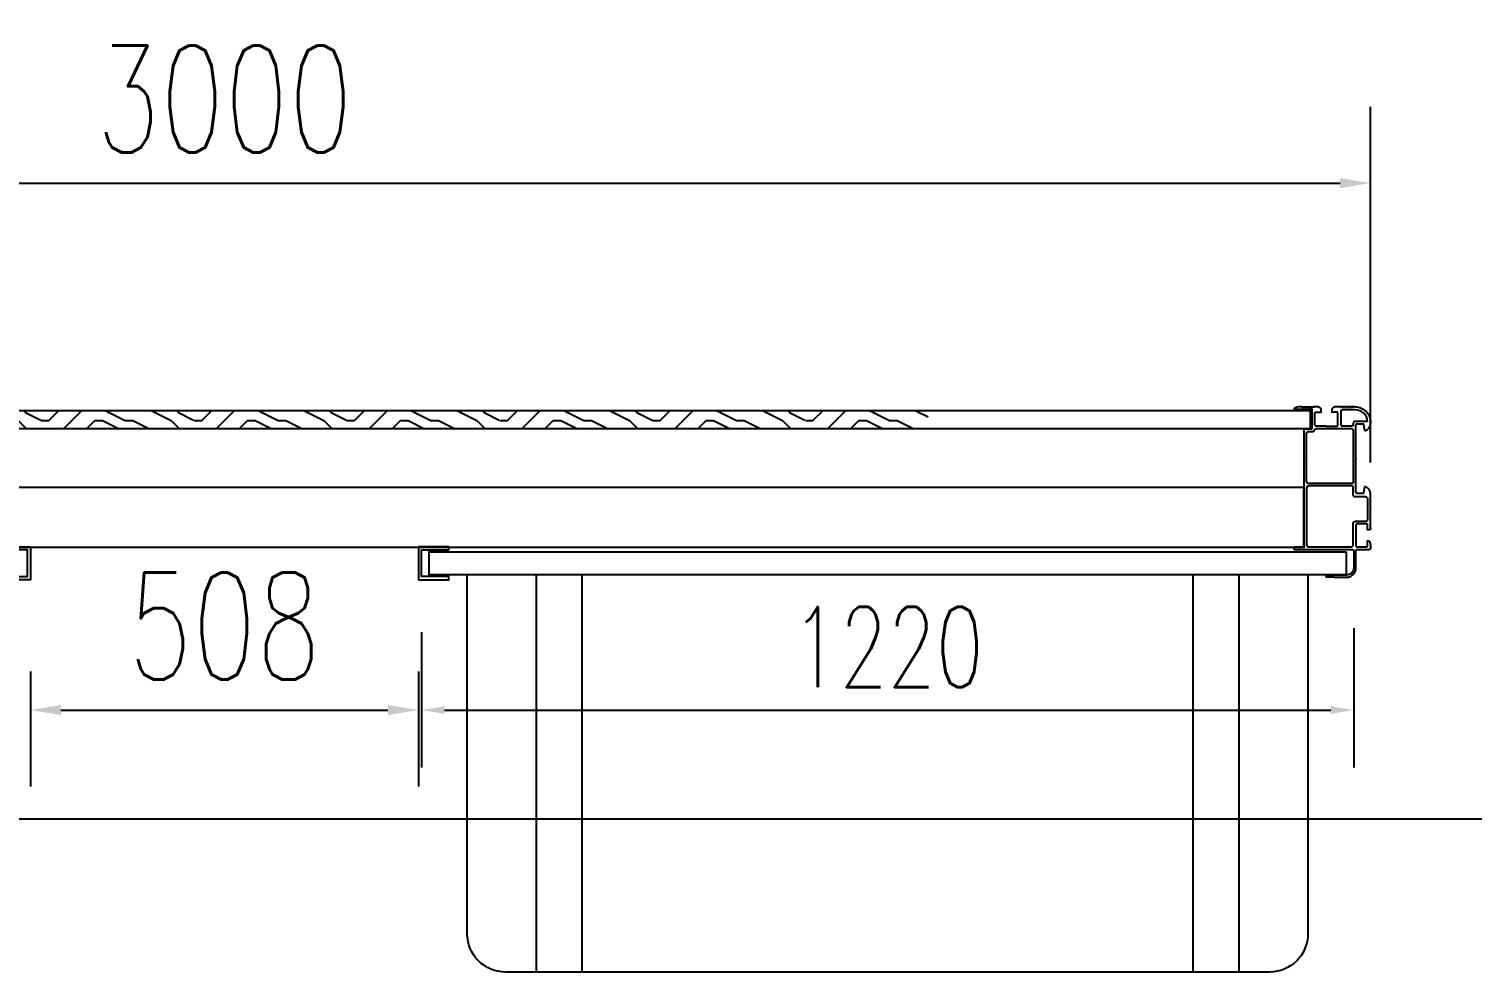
# Model space of a CAD drawing. Header units: millimetres. Extents: x -1905078 to 890385, y 1304549 to 3975677.
# Drawn here: x -624621 to -622732, y 1476008 to 1477242 of the extents above; entities that cross this region are included whole.
import ezdxf

# ---------------------------------------------------------------- set-up
doc = ezdxf.new("R2010")
doc.units = ezdxf.units.MM
doc.header["$LTSCALE"] = 1000
doc.layers.get('0').update_dxf_attribs({"linetype": 'CONTINUOUS'})
doc.layers.get('DEFPOINTS').update_dxf_attribs({"linetype": 'CONTINUOUS'})
for name, color, linetype in [('W-STEEL_FRAME钢架', 3, 'CONTINUOUS'), ('W-WOOD_FLOOR木地板', 30, 'CONTINUOUS'), ('景-通用-文字', 7, 'CONTINUOUS'), ('浮箱U槽', 5, 'CONTINUOUS')]:
    doc.layers.add(name, color=color, linetype=linetype)
doc.styles.add('STANDARD_T3', font='simplex.shx', dxfattribs={"width": 0.7, "bigfont": 'gbcbig.shx'})
doc.dimstyles.new('W&&30', dxfattribs={"dimtxt": 105, "dimasz": 30, "dimexe": 75, "dimexo": 90, "dimgap": 30, "dimtad": 1, "dimdec": 0, "dimzin": 0, "dimdsep": 46, "dimtxsty": 'STANDARD_T3', "dimcen": 0.09, "dimclrd": 1, "dimclre": 1, "dimclrt": 7, "dimazin": 2, "dimtfac": 1, "dimtdec": 0, "dimtix": 1, "dimtmove": 2, "dimatfit": 3, "dimfxl": 100, "dimtolj": 1, "dimtzin": 0, "dimarcsym": 0})
doc.dimstyles.new('W&&40', dxfattribs={"dimtxt": 140, "dimasz": 40, "dimexe": 100, "dimexo": 120, "dimgap": 40, "dimtad": 1, "dimdec": 0, "dimzin": 0, "dimdsep": 46, "dimtxsty": 'STANDARD_T3', "dimcen": 0.09, "dimclrd": 1, "dimclre": 1, "dimclrt": 7, "dimazin": 2, "dimtfac": 1, "dimtdec": 0, "dimtix": 1, "dimtmove": 2, "dimatfit": 3, "dimfxl": 100, "dimtolj": 1, "dimtzin": 0, "dimarcsym": 0})

# ---------------------------------------------------------------- blocks, each defined once
blk = doc.blocks.new('0102')
at = {"color": 5, "lineweight": -3}
for p, q in [((-1521474.8, 1202748.6), (-1521474.8, 1203268.6)), ((-1521414.8, 1202748.6), (-1521414.8, 1203268.6)), ((-1520614.8, 1203268.6), (-1520614.8, 1202748.6)), ((-1520554.8, 1203268.6), (-1520554.8, 1202748.6))]:
    blk.add_line(p, q, dxfattribs=at)
at = {"color": 5}
blk.add_lwpolyline([(-1521614.8, 1203298.6), (-1521614.8, 1203268.6), (-1521564.8, 1203268.6), (-1520464.8, 1203268.5), (-1520414.8, 1203268.6), (-1520414.8, 1203298.6)], close=True, dxfattribs=at)
at = {"color": 5, "lineweight": -3}
blk.add_lwpolyline([(-1521564.8, 1203268.6), (-1521564.8, 1202798.6, 0.414214), (-1521514.8, 1202748.6), (-1520514.8, 1202748.6, 0.414214), (-1520464.8, 1202798.6), (-1520464.8, 1203268.6)], format="xyb", dxfattribs=at)
blk = doc.blocks.new('*D477')
at = {"layer": 'DEFPOINTS', "color": 0, "transparency": 16777216}
for p in [(-624107.4, 1476542.7), (-622887.4, 1476547.6), (-622887.4, 1476350.6)]:
    blk.add_point(p, dxfattribs=at)
at = {"layer": 'W-STEEL_FRAME钢架', "color": 1, "lineweight": -2, "transparency": 16777216}
for p, q in [((-622887.4, 1476457.6), (-622887.4, 1476275.6)), ((-624107.4, 1476452.7), (-624107.4, 1476275.6)), ((-624077.4, 1476350.6), (-622917.4, 1476350.6))]:
    blk.add_line(p, q, dxfattribs=at)
at = {"layer": 'W-STEEL_FRAME钢架', "color": 1, "transparency": 16777216}
for points in [[(-624077.4, 1476355.6), (-624077.4, 1476345.6), (-624107.4, 1476350.6)], [(-622917.4, 1476355.6), (-622917.4, 1476345.6), (-622887.4, 1476350.6)]]:
    blk.add_solid(points, dxfattribs=at)
at = {"layer": 'W-STEEL_FRAME钢架', "color": 7, "transparency": 16777216, "insert": (-623497.4, 1476433.1), "char_height": 105, "attachment_point": 5, "style": 'STANDARD_T3'}
blk.add_mtext('\\A1;1220', dxfattribs=at)
blk = doc.blocks.new('*D474')
at = {"layer": 'DEFPOINTS', "color": 0, "transparency": 16777216}
for p in [(-622865.3, 1477040.3), (-625865.3, 1476562.6), (-622865.3, 1476554.4)]:
    blk.add_point(p, dxfattribs=at)
at = {"layer": 'W-WOOD_FLOOR木地板', "color": 1, "lineweight": -2, "transparency": 16777216}
for p, q in [((-625865.3, 1476682.6), (-625865.3, 1477140.3)), ((-622865.3, 1476674.4), (-622865.3, 1477140.3)), ((-625825.3, 1477040.3), (-622905.3, 1477040.3))]:
    blk.add_line(p, q, dxfattribs=at)
at = {"layer": 'W-WOOD_FLOOR木地板', "color": 1, "transparency": 16777216}
for points in [[(-625825.3, 1477046.9), (-625825.3, 1477033.6), (-625865.3, 1477040.3)], [(-622905.3, 1477046.9), (-622905.3, 1477033.6), (-622865.3, 1477040.3)]]:
    blk.add_solid(points, dxfattribs=at)
at = {"layer": 'W-WOOD_FLOOR木地板', "color": 7, "transparency": 16777216, "insert": (-624365.3, 1477150.3), "char_height": 140, "attachment_point": 5, "style": 'STANDARD_T3'}
blk.add_mtext('\\A1;3000', dxfattribs=at)
blk = doc.blocks.new('*D476')
at = {"layer": 'DEFPOINTS', "color": 0, "transparency": 16777216}
for p in [(-624619.2, 1476521.2), (-624111.4, 1476521.2), (-624111.4, 1476350.6)]:
    blk.add_point(p, dxfattribs=at)
at = {"layer": '浮箱U槽', "color": 1, "lineweight": -2, "transparency": 16777216}
for p, q in [((-624619.2, 1476401.2), (-624619.2, 1476250.6)), ((-624111.4, 1476401.2), (-624111.4, 1476250.6)), ((-624579.2, 1476350.6), (-624151.4, 1476350.6))]:
    blk.add_line(p, q, dxfattribs=at)
at = {"layer": '浮箱U槽', "color": 1, "transparency": 16777216}
for points in [[(-624579.2, 1476357.3), (-624579.2, 1476344), (-624619.2, 1476350.6)], [(-624151.4, 1476357.3), (-624151.4, 1476344), (-624111.4, 1476350.6)]]:
    blk.add_solid(points, dxfattribs=at)
at = {"layer": '浮箱U槽', "color": 7, "transparency": 16777216, "insert": (-624365.3, 1476460.6), "char_height": 140, "attachment_point": 5, "style": 'STANDARD_T3'}
blk.add_mtext('\\A1;508', dxfattribs=at)

msp = doc.modelspace()

# ---------------------------------------------------------------- hatches: boundary and pattern name
at = {"layer": 'W-WOOD_FLOOR木地板'}
h = msp.add_hatch(dxfattribs=at)
h.set_pattern_fill('木纹01', color=256, scale=50)
h.set_pattern_definition([(360, (-975005.18, 1651579.54), (200, 200), [10, -190]), (360, (-975145.18, 1651599.54), (200, 200), [20, -180]), (360, (-975015.18, 1651609.54), (200, 200), [10, -190]), (360, (-975135.18, 1651629.54), (200, 200), [10, -190]), (360, (-975015.18, 1651639.54), (200, 200), [10, -190]), (360, (-975125.18, 1651649.54), (200, 200), [10, -190]), (360, (-975015.18, 1651659.54), (200, 200), [10, -190]), (360, (-975125.18, 1651679.54), (200, 200), [10, -110, 10, -70]), (360, (-975125.18, 1651699.54), (200, 200), [20, -100, 10, -70]), (360, (-975135.18, 1651729.54), (200, 200), [10, -30, 10, -80, 10, -60]), (360, (-975145.18, 1651749.54), (200, 200), [10, -40, 20, -130]), (360, (-975015.18, 1651759.54), (200, 200), [10, -190]), (360, (-975145.18, 1651769.54), (200, 200), [10, -50, 10, -130]), (45, (-975165.18, 1651579.54), (5e-14, 200), [28.2842, -254.55851]), (45, (-974995.18, 1651579.54), (5e-14, 200), [56.56854, -226.27417]), (45, (-974995.18, 1651679.54), (5e-14, 200), [14.142, -268.70071]), (45, (-975165.18, 1651699.54), (5e-14, 200), [42.4264, -240.41631]), (45, (-974995.18, 1651699.54), (5e-14, 200), [70.71068, -212.13203]), (45, (-974995.18, 1651729.54), (5e-14, 200), [42.4264, -240.41631]), (315, (-975035.18, 1651749.54), (200, -9e-14), [14.142, -268.70071]), (315, (-975105.18, 1651589.54), (200, -9e-14), [28.2842, -254.55851]), (315, (-975095.18, 1651669.54), (200, -9e-14), [28.2842, -254.55851]), (315, (-975035.18, 1651629.54), (200, -9e-14), [28.2842, -254.55851]), (315, (-975045.18, 1651709.54), (200, -9e-14), [28.2842, -254.55851]), (315, (-975035.18, 1651729.54), (200, -9e-14), [42.4264, -240.41631]), (315, (-975085.18, 1651609.54), (200, -9e-14), [42.4264, -240.41631]), (315, (-975055.18, 1651619.54), (200, -9e-14), [42.4264, -240.41631]), (315, (-975085.18, 1651689.54), (200, -9e-14), [42.4264, -240.41631]), (315, (-975065.18, 1651699.54), (200, -9e-14), [42.4264, -240.41631]), (26.56505, (-975155.18, 1651619.545), (200, 8e-08), [22.36068, -424.85292]), (26.56505, (-975005.18, 1651609.545), (200, 8e-08), [89.44272, -357.77088]), (26.56505, (-975005.18, 1651639.545), (200, 8e-08), [89.44272, -357.77088]), (26.56505, (-975005.18, 1651659.545), (200, 8e-08), [89.4428, -134, 44.722, -179.048795]), (26.56505, (-974985.18, 1651689.545), (200, 8e-08), [22.36068, -424.85292]), (26.56505, (-975165.18, 1651759.545), (200, 8e-08), [22.36068, -424.85292]), (26.56505, (-975005.18, 1651759.545), (200, 8e-08), [44.72136, -402.49224]), (333.43495, (-975055.18, 1651579.545), (200, -8e-08), [44.72136, -402.49224]), (333.43495, (-975125.18, 1651629.545), (200, -8e-08), [44.72136, -402.49224]), (333.43495, (-975125.18, 1651599.545), (200, -8e-08), [22.36068, -424.85224]), (333.43495, (-975115.18, 1651649.545), (200, -8e-08), [67.08204, -380.13156]), (333.43495, (-975075.18, 1651649.545), (200, -8e-08), [44.72136, -402.49224]), (333.43495, (-975055.18, 1651659.545), (200, -8e-08), [44.72136, -402.49224]), (333.43495, (-975115.18, 1651679.545), (200, -8e-08), [22.36068, -424.85224]), (333.43495, (-975105.18, 1651699.545), (200, -8e-08), [22.36068, -424.85224]), (333.43495, (-975025.18, 1651739.545), (200, -8e-08), [22.36068, -424.85224]), (333.43495, (-975035.18, 1651669.545), (200, -8e-08), [22.36068, -424.85224]), (333.43495, (-975125.18, 1651729.545), (200, -8e-08), [67.08204, -380.13156]), (333.43495, (-975135.18, 1651749.545), (200, -8e-08), [44.72136, -402.49224]), (333.43495, (-975025.18, 1651689.545), (200, -8e-08), [22.36, -201.24, 22.36, -201.253595]), (333.43495, (-975085.18, 1651729.545), (200, -8e-08), [44.72136, -402.49224]), (333.43495, (-975075.18, 1651749.545), (200, -8e-08), [44.72136, -402.49224]), (333.43495, (-975135.18, 1651769.545), (200, -8e-08), [44.72136, -402.49224]), (333.43495, (-975075.18, 1651769.545), (200, -8e-08), [44.72136, -402.49224])])
h.paths.add_polyline_path([(-625788, 1476742.8), (-625788, 1476718.8), (-623444.4, 1476718.8), (-623444.4, 1476742.8)])

# ---------------------------------------------------------------- linework, layer by layer
at = {"color": 3, "lineweight": -3}
for p, q in [((-622955.9, 1476747.4), (-622958.3, 1476747.4)), ((-622953.2, 1476746.9), (-622952.9, 1476747.4)), ((-622951.8, 1476747.4), (-622951.5, 1476746.9)), ((-622951.2, 1476746.9), (-622950.9, 1476747.4)), ((-622949.2, 1476746.9), (-622948.9, 1476747.4)), ((-622935.6, 1476747.4), (-622940.7, 1476747.4)), ((-622930, 1476740.6), (-622930, 1476744.9)), ((-622916, 1476744.9), (-622916, 1476740.6)), ((-622905.3, 1476747.4), (-622910.5, 1476747.4)), ((-622905.3, 1476747.4), (-622907.2, 1476747.4)), ((-622904.9, 1476746.9), (-622905.2, 1476747.4)), ((-622902.9, 1476746.9), (-622903.2, 1476747.4)), ((-622902.3, 1476747.4), (-622902.6, 1476746.9)), ((-622900.9, 1476746.9), (-622901.2, 1476747.4)), ((-622889.9, 1476722.3), (-622902.4, 1476722.3)), ((-622884.4, 1476680.2), (-622884.4, 1476723.3)), ((-622952.6, 1476717.8), (-622952.6, 1476680.2)), ((-622865.3, 1476614.7), (-622865.3, 1476633.6)), ((-622952.6, 1476613.6), (-622952.6, 1476564.2))]:
    msp.add_line(p, q, dxfattribs=at)
at = {"color": 1, "lineweight": -3}
msp.add_line((-625777.9, 1476642.2), (-622952.6, 1476642.2), dxfattribs=at)
at = {"color": 3, "lineweight": -3}
for points in [[(-622965.7, 1476744.9), (-622965.7, 1476744.6, 0.414214), (-622965.5, 1476744.4), (-622942.6, 1476744.4)], [(-622955.9, 1476747.4, -0.198912), (-622955.8, 1476747.4), (-622955.5, 1476746.9)], [(-622955.2, 1476746.9), (-622954.9, 1476747.4, -0.198912), (-622954.8, 1476747.4), (-622953.9, 1476747.4, -0.198912), (-622953.8, 1476747.4), (-622953.5, 1476746.9)], [(-622952.7, 1476747.4), (-622951.9, 1476747.4, -0.198912), (-622951.8, 1476747.4)], [(-622952.6, 1476717.8, -0.414214), (-622951.6, 1476718.8), (-622942.6, 1476718.8, 0.414214), (-622941.6, 1476719.8), (-622941.6, 1476743.4, 0.414214), (-622942.6, 1476744.4)], [(-622950.7, 1476747.4), (-622949.9, 1476747.4, -0.198912), (-622949.8, 1476747.4), (-622949.5, 1476746.9)], [(-622948.7, 1476747.4), (-622947.9, 1476747.4, -0.198912), (-622947.8, 1476747.4), (-622947.5, 1476746.9)], [(-622947.2, 1476746.9), (-622946.9, 1476747.4, -0.198912), (-622946.7, 1476747.4), (-622945.9, 1476747.4, -0.198912), (-622945.7, 1476747.4), (-622945.4, 1476746.9)], [(-622945.2, 1476746.9), (-622944.9, 1476747.4, -0.198912), (-622944.7, 1476747.4), (-622943.9, 1476747.4, -0.198912), (-622943.7, 1476747.4), (-622943.4, 1476746.9)], [(-622943.2, 1476746.9), (-622942.8, 1476747.4, -0.198912), (-622942.7, 1476747.4), (-622941.9, 1476747.4, -0.198912), (-622941.7, 1476747.4), (-622941.4, 1476746.9)], [(-622941.1, 1476746.9), (-622940.8, 1476747.4, -0.198912), (-622940.7, 1476747.4), (-622938.9, 1476747.4)], [(-622923.6, 1476722.3), (-622937.1, 1476722.3, -0.414214), (-622938.1, 1476723.3), (-622938.1, 1476739.4, -0.414214), (-622937.1, 1476740.4), (-622930.2, 1476740.4)], [(-622922.4, 1476722.3), (-622909, 1476722.3, 0.414214), (-622908, 1476723.3), (-622908, 1476739.4, 0.414214), (-622909, 1476740.4), (-622915.8, 1476740.4)], [(-622903.3, 1476747.4), (-622904.2, 1476747.4, 0.198912), (-622904.3, 1476747.4), (-622904.6, 1476746.9)], [(-622885.4, 1476743.4), (-622885.4, 1476743.4), (-622901.4, 1476743.4, 0.414214), (-622904.4, 1476740.4), (-622904.4, 1476724.3, 0.414518), (-622902.4, 1476722.3)], [(-622901.2, 1476747.4, 0.198912), (-622901.3, 1476747.4), (-622902.2, 1476747.4)], [(-622898.9, 1476746.9), (-622899.2, 1476747.4, 0.198912), (-622899.3, 1476747.4), (-622900.2, 1476747.4, 0.198912), (-622900.3, 1476747.4), (-622900.6, 1476746.9)], [(-622896.9, 1476746.9), (-622897.2, 1476747.4, 0.198912), (-622897.3, 1476747.4), (-622898.1, 1476747.4, 0.198912), (-622898.3, 1476747.4), (-622898.6, 1476746.9)], [(-622894.9, 1476746.9), (-622895.2, 1476747.4, 0.198912), (-622895.3, 1476747.4), (-622896.1, 1476747.4, 0.198912), (-622896.3, 1476747.4), (-622896.6, 1476746.9)], [(-622892.8, 1476746.9), (-622893.1, 1476747.4, 0.198912), (-622893.3, 1476747.4), (-622894.1, 1476747.4, 0.198912), (-622894.3, 1476747.4), (-622894.6, 1476746.9)], [(-622890.8, 1476746.9), (-622891.1, 1476747.4, 0.198912), (-622891.3, 1476747.4), (-622892.1, 1476747.4, 0.198912), (-622892.3, 1476747.4), (-622892.6, 1476746.9)], [(-622890.1, 1476747.4, 0.198912), (-622890.3, 1476747.4), (-622890.6, 1476746.9)], [(-622885.4, 1476747.4, -0.414214), (-622865.3, 1476727.3), (-622865.3, 1476725.7)], [(-622923.6, 1476722.3, -0.198912), (-622923.5, 1476722.3), (-622923.2, 1476722, 0.414214), (-622922.9, 1476722), (-622922.6, 1476722.3, -0.198912), (-622922.4, 1476722.3)], [(-622869.3, 1476728.4), (-622869.3, 1476728.4), (-622885.9, 1476728.4, 0.414214), (-622887.9, 1476726.4), (-622887.9, 1476724.3, -0.413909), (-622889.9, 1476722.3)], [(-622882.4, 1476725.3), (-622875.4, 1476725.3, -0.362489), (-622874.4, 1476724.5), (-622873.1, 1476717.1)], [(-622952.6, 1476680.1), (-622952.3, 1476679.8, -0.414214), (-622952.3, 1476679.5), (-622952.6, 1476679.2, 0.198912), (-622952.6, 1476679.1), (-622952.6, 1476679.1), (-622952.6, 1476614.7)], [(-622884.4, 1476680.2, -0.198912), (-622884.4, 1476680.1), (-622884.7, 1476679.8, 0.414214), (-622884.7, 1476679.5), (-622884.4, 1476679.2, -0.198912), (-622884.4, 1476679.1)], [(-622871.9, 1476643, 0.403535), (-622873.1, 1476642.2), (-622874.4, 1476634.8, -0.362489), (-622875.4, 1476634), (-622882.4, 1476634, -0.414214), (-622884.4, 1476636), (-622884.4, 1476679.1)], [(-622952.6, 1476642.2), (-622952.6, 1476564.2, -2.414214), (-622953.1, 1476563.7), (-622964.7, 1476563.7, 0.414214), (-622965.7, 1476562.7), (-622965.7, 1476561.7, 0.414214), (-622964.7, 1476560.7)], [(-622952.6, 1476614.6), (-622952.3, 1476614.3, -0.414214), (-622952.3, 1476614), (-622952.6, 1476613.7)], [(-622865.3, 1476614.7, -0.198912), (-622865.4, 1476614.6), (-622865.7, 1476614.3, 0.414214), (-622865.7, 1476614), (-622865.4, 1476613.7, -0.198912), (-622865.3, 1476613.6)], [(-622869.3, 1476586.5), (-622869.3, 1476593.3, 0.414214), (-622870.3, 1476594.3), (-622883.4, 1476594.3, 0.414214), (-622884.4, 1476593.3), (-622884.4, 1476579.8, -0.198912), (-622884.4, 1476579.7), (-622884.7, 1476579.4, 0.414214), (-622884.7, 1476579.1), (-622884.4, 1476578.8, -0.198912), (-622884.4, 1476578.7), (-622884.4, 1476565.2, 0.414214), (-622883.4, 1476564.2), (-622870.3, 1476564.2, 0.414214), (-622869.3, 1476565.2), (-622869.3, 1476572)], [(-622865.3, 1476588.8, -0.414214), (-622867.8, 1476586.3), (-622869.1, 1476586.3, -0.414214), (-622869.3, 1476586.5)], [(-622869.3, 1476572, -0.414214), (-622869.1, 1476572.2), (-622867.8, 1476572.2)], [(-622964.7, 1476560.7), (-622889.4, 1476560.7, -0.414214), (-622887.4, 1476558.7), (-622887.4, 1476536.6, -0.414214), (-622896.4, 1476527.6)], [(-622896.4, 1476524.5, 0.414214), (-622884.4, 1476536.6), (-622884.4, 1476558.7, -0.414214), (-622882.4, 1476560.7), (-622867.3, 1476560.7)], [(-622865.3, 1476566.7), (-622865.3, 1476562.7, -0.414214), (-622867.3, 1476560.7)], [(-622913, 1476524.6), (-622913.3, 1476524.9, 0.414214), (-622913.6, 1476524.9), (-622913.9, 1476524.6, -0.198912), (-622914.1, 1476524.5), (-622922.5, 1476524.5, -0.414214), (-622923.5, 1476525.6), (-622923.5, 1476526.6, -0.414214), (-622922.5, 1476527.6), (-622896.4, 1476527.6)], [(-622913, 1476524.6, 0.198912), (-622912.9, 1476524.5), (-622896.4, 1476524.5)]]:
    msp.add_lwpolyline(points, format="xyb", dxfattribs=at)
for points in [[(-622885.4, 1476747.4), (-622890.1, 1476747.4), (-622887.7, 1476747.4)], [(-622865.3, 1476588.8), (-622865.3, 1476599.3), (-622865.3, 1476613.6)]]:
    msp.add_lwpolyline(points, dxfattribs=at)
for points in [[(-622941.1, 1476715.3, 0.356394), (-622938.1, 1476717.7, -0.356394), (-622936.2, 1476719.3), (-622890.9, 1476719.3, -0.414214), (-622887.9, 1476716.3), (-622887.9, 1476649, -0.414214), (-622889.9, 1476647), (-622946.1, 1476647, -0.414214), (-622949.1, 1476650), (-622949.1, 1476712.3, -0.414214), (-622946.1, 1476715.3)], [(-622949.1, 1476567.2, 0.414214), (-622946.1, 1476564.2), (-622890.9, 1476564.2, 0.414214), (-622887.9, 1476567.2), (-622887.9, 1476594.8, -0.414214), (-622884.9, 1476597.8), (-622871.8, 1476597.8, 0.414214), (-622868.8, 1476600.8), (-622868.8, 1476626.4, 0.414214), (-622871.8, 1476629.5), (-622884.9, 1476629.5, -0.414214), (-622887.9, 1476632.5), (-622887.9, 1476642, 0.414214), (-622889.9, 1476644), (-622946.1, 1476644, 0.414214), (-622949.1, 1476641)]]:
    msp.add_lwpolyline(points, format="xyb", close=True, dxfattribs=at)
msp.add_lwpolyline([(-625777.9, 1476563.7), (-622952.6, 1476563.7), (-622952.6, 1476641.7), (-625777.9, 1476641.7)], close=True, dxfattribs=at)
at = {"color": 4}
for points in [[(-624619.2, 1476564.2), (-624619.2, 1476521.2), (-624659.2, 1476521.2), (-624659.2, 1476525.2), (-624623.2, 1476525.2), (-624623.2, 1476560.2), (-624659.2, 1476560.2), (-624659.2, 1476564.2)], [(-624111.4, 1476564.2), (-624111.4, 1476521.2), (-624071.4, 1476521.2), (-624071.4, 1476525.2), (-624107.4, 1476525.2), (-624107.4, 1476560.2), (-624071.4, 1476560.2), (-624071.4, 1476564.2)]]:
    msp.add_lwpolyline(points, close=True, dxfattribs=at)
at = {"color": 3, "lineweight": -3}
for centre, radius, start, end in [((-622957.7, 1476733.6), 13.8, 87.6185, 125.1606), ((-622955.3, 1476747), 0.201, 225, 315), ((-622953.3, 1476747), 0.201, 225, 315), ((-622952.7, 1476747.2), 0.201, 90, 135), ((-622951.3, 1476747), 0.201, 225, 315), ((-622950.7, 1476747.2), 0.201, 90, 135), ((-622949.3, 1476747), 0.201, 225, 315), ((-622948.7, 1476747.2), 0.201, 90, 135), ((-622947.3, 1476747), 0.201, 225, 315), ((-622945.3, 1476747), 0.201, 225, 315), ((-622943.3, 1476747), 0.201, 225, 315), ((-622941.3, 1476747), 0.201, 225, 315), ((-622935.2, 1476740.8), 6.62, 38.3047, 92.8074), ((-622930.2, 1476740.6), 0.201, 270, 360), ((-622910.8, 1476740.8), 6.62, 87.1926, 141.6953), ((-622915.8, 1476740.6), 0.201, 179.7259, 270), ((-622905.3, 1476747.2), 0.201, 45, 90), ((-622904.8, 1476747), 0.201, 225, 315), ((-622903.3, 1476747.2), 0.201, 45, 90), ((-622902.7, 1476747), 0.201, 225, 315), ((-622902.2, 1476747.2), 0.201, 90, 135), ((-622900.7, 1476747), 0.201, 225, 315), ((-622898.7, 1476747), 0.201, 225, 315), ((-622896.7, 1476747), 0.201, 225, 315), ((-622894.7, 1476747), 0.201, 225, 315), ((-622892.7, 1476747), 0.201, 225, 315), ((-622890.7, 1476747), 0.201, 225, 315), ((-622885.3, 1476727.4), 16, 3.5528, 90.1834), ((-622882.4, 1476723.3), 2.01, 90, 180), ((-622875.2, 1476725.7), 9.88, 288.0139, 0.2906), ((-622872.1, 1476717.3), 1, 190.3, 270), ((-622952.4, 1476680.2), 0.201, 180, 225), ((-622875.4, 1476633.5), 10.1, 0.2945, 69.9578), ((-622952.4, 1476614.7), 0.201, 180, 225), ((-622952.4, 1476613.6), 0.201, 135, 180), ((-622871.9, 1476567), 6.62, 357.1926, 51.6953)]:
    msp.add_arc(centre, radius, start, end, dxfattribs=at)
at = {"layer": 'W-WOOD_FLOOR木地板'}
msp.add_lwpolyline([(-625788, 1476742.8), (-622944.4, 1476742.8), (-622944.4, 1476718.8), (-625788, 1476718.8)], close=True, dxfattribs=at)
at = {"layer": '景-通用-文字'}
msp.add_line((-617102.5, 1476207.6), (-650016.4, 1476207.6), dxfattribs=at)

# ---------------------------------------------------------------- block references
at = {"color": 0, "xscale": -1}
msp.add_blockref('0102', (-2144512.2, 273259.1), dxfattribs=at)

# ---------------------------------------------------------------- dimensions: what is measured, and where the dimension line sits
at = {"layer": 'W-STEEL_FRAME钢架'}
dim = msp.add_linear_dim(base=(-622887.4, 1476350.6), p1=(-624107.4, 1476542.7), p2=(-622887.4, 1476547.6), dimstyle='W&&30', dxfattribs=at)
dim.commit()
dim.dimension.update_dxf_attribs({"geometry": '*D477', "text_midpoint": (-623497.4, 1476433.1)})
at = {"layer": 'W-WOOD_FLOOR木地板'}
dim = msp.add_linear_dim(base=(-622865.3, 1477040.3), p1=(-625865.3, 1476562.6), p2=(-622865.3, 1476554.4), angle=180, dimstyle='W&&40', dxfattribs=at)
dim.commit()
dim.dimension.update_dxf_attribs({"geometry": '*D474', "text_midpoint": (-624365.3, 1477150.3)})
at = {"layer": '浮箱U槽'}
dim = msp.add_linear_dim(base=(-624111.4, 1476350.6), p1=(-624619.2, 1476521.2), p2=(-624111.4, 1476521.2), dimstyle='W&&40', dxfattribs=at)
dim.commit()
dim.dimension.update_dxf_attribs({"geometry": '*D476', "text_midpoint": (-624365.3, 1476460.6)})

doc.saveas('drawing.dxf')
